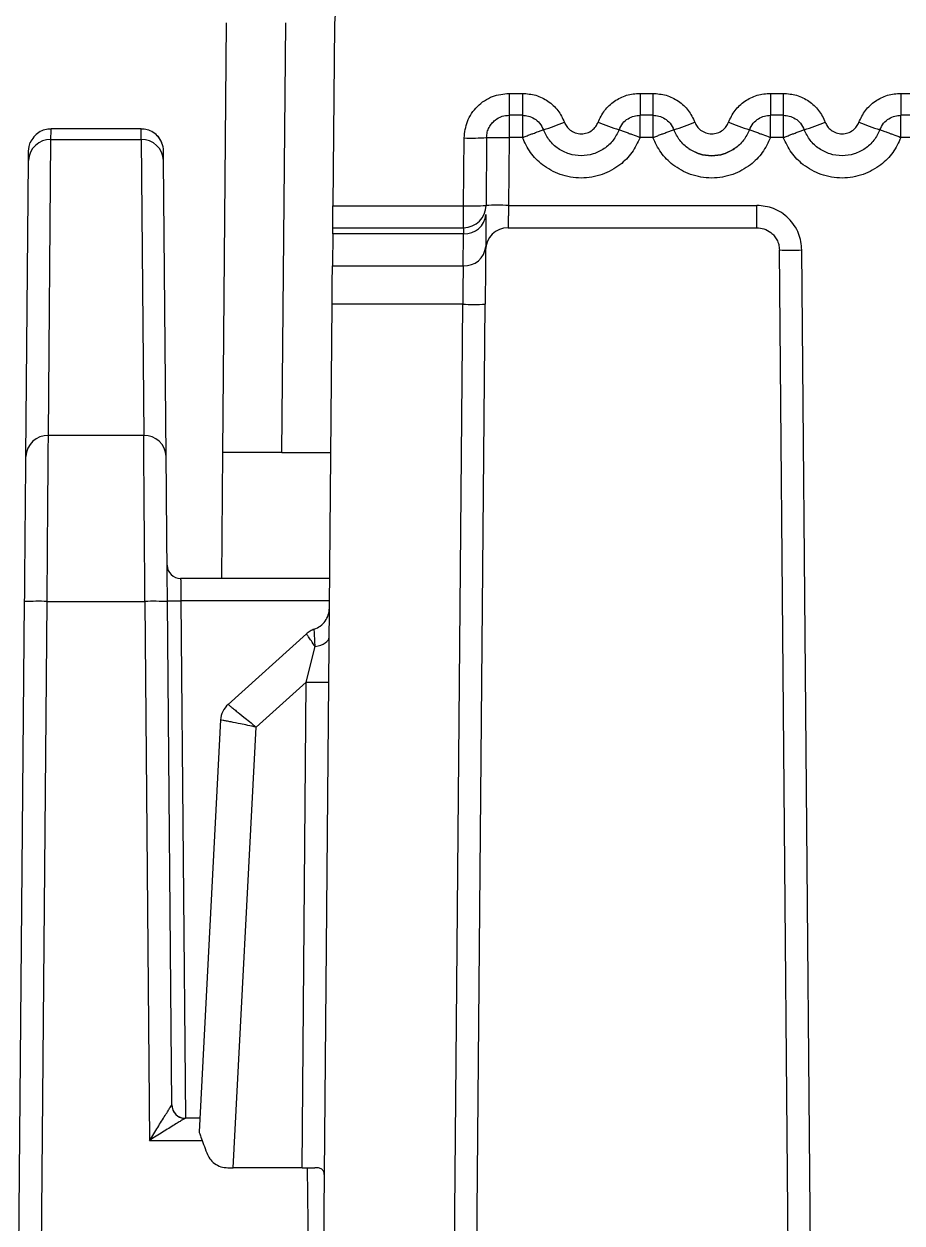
# Model space of a CAD drawing. Header units: inches. Extents: x 897.4 to 914.4, y -8.5 to 2.5.
# Drawn here: x 908.061 to 908.445, y -5.089 to -4.565 of the extents above; entities that cross this region are included whole.
import ezdxf

# ---------------------------------------------------------------- set-up
doc = ezdxf.new("R2010")
doc.units = ezdxf.units.IN
doc.header["$LTSCALE"] = 4
doc.header["$MEASUREMENT"] = 0
doc.layers.get('0').update_dxf_attribs({"linetype": 'CONTINUOUS'})

msp = doc.modelspace()

# ---------------------------------------------------------------- linework, layer by layer
for p, q in [((908.1479795805427, -4.752097699144027), (908.1496207615837, -4.564051268972435)), ((908.1738436550921, -4.752097699144027), (908.175484836133, -4.564051268972435)), ((908.1968580292281, -4.564832149951631), (908.1961663572183, -4.644087627718922)), ((908.2732913062644, -4.594875039560273), (908.2791312121345, -4.594875039560273)), ((908.2732913062644, -4.594875039560273), (908.2732913062644, -4.604459907168398)), ((908.2791312121345, -4.594875039560273), (908.2791312121345, -4.604459907168398)), ((908.3306144307294, -4.594875039560273), (908.3362179126641, -4.594875039560273)), ((908.3306144307294, -4.594875039560273), (908.3306144307294, -4.604459907168398)), ((908.3362179126641, -4.594875039560273), (908.3362179126641, -4.604459907168398)), ((908.387700837929, -4.594875039560273), (908.3933046131937, -4.594875039560273)), ((908.387700837929, -4.594875039560273), (908.387700837929, -4.604459907168398)), ((908.3933046131937, -4.594875039560273), (908.3933046131937, -4.604459907168398)), ((908.4447875384585, -4.594875039560273), (908.4503910203933, -4.594875039560273)), ((908.4447875384585, -4.594875039560273), (908.4447875384585, -4.604459907168398)), ((908.2791312121345, -4.604459907168398), (908.2732913062644, -4.604459907168398)), ((908.2732913062644, -4.604459907168398), (908.2732913062644, -4.614216537792302)), ((908.2791312121345, -4.604459907168398), (908.2791312121345, -4.614216537792302)), ((908.3362179126641, -4.604459907168398), (908.3306144307294, -4.604459907168398)), ((908.3306144307294, -4.614216537792302), (908.3306144307294, -4.604459907168398)), ((908.3362179126641, -4.604459907168398), (908.3362179126641, -4.614216537792302)), ((908.3933046131937, -4.604459907168398), (908.387700837929, -4.604459907168398)), ((908.387700837929, -4.614216537792302), (908.387700837929, -4.604459907168398)), ((908.3933046131937, -4.604459907168398), (908.3933046131937, -4.614216537792302)), ((908.4503910203933, -4.604459907168398), (908.4447875384585, -4.604459907168398)), ((908.4447875384585, -4.614216537792302), (908.4447875384585, -4.604459907168398)), ((908.0713776387882, -4.610465691122403), (908.0727791692643, -4.61036542728066)), ((908.0727427963511, -4.615106097516032), (908.0727744759852, -4.610949318868827)), ((908.0727744759852, -4.610949318868827), (908.0727791692643, -4.61036542728066)), ((908.1121634076276, -4.61036542728066), (908.0727791692643, -4.61036542728066)), ((908.1121994872108, -4.615106097516032), (908.1121634076276, -4.61036542728066)), ((908.1121634076276, -4.61036542728066), (908.1131821425257, -4.610418281670081)), ((908.1121754341553, -4.611661413975977), (908.1121634076276, -4.61036542728066)), ((908.0716128894039, -4.744602816558883), (908.0727427963511, -4.615106097516032)), ((908.0727427963511, -4.615106097516032), (908.1121994872108, -4.615106097516032)), ((908.1121994872108, -4.615106097516032), (908.113329687488, -4.744602816558883)), ((908.25334780332, -4.644087627718922), (908.2536068136612, -4.614388300808081)), ((908.2634492066278, -4.614216537792302), (908.2631899029566, -4.643915883036264)), ((908.2732913062644, -4.614216537792302), (908.2730320025931, -4.643915883036264)), ((908.2791312121345, -4.614216537792302), (908.2732913062644, -4.614216537792302)), ((908.3362179126641, -4.614216537792302), (908.3306144307294, -4.614216537792302)), ((908.3933046131937, -4.614216537792302), (908.387700837929, -4.614216537792302)), ((908.4503910203933, -4.614216537792302), (908.4447875384585, -4.614216537792302)), ((908.0629006967146, -4.624270146652155), (908.0629367762978, -4.620122039571442)), ((908.1220415868473, -4.624270146652155), (908.1220055072641, -4.620122039571442)), ((908.0617704964375, -4.753766865695006), (908.0629006967146, -4.624270146652155)), ((908.1231717871245, -4.753766865695006), (908.1220415868473, -4.624270146652155)), ((908.2730320025931, -4.643915883036264), (908.3817655998267, -4.643915883036264)), ((908.3817655998267, -4.653672513660169), (908.3817655998267, -4.643915883036264)), ((908.1961663572183, -4.644087627718922), (908.25334780332, -4.644087627718922)), ((908.25334780332, -4.653672513660169), (908.25334780332, -4.644087627718922)), ((908.2631552900232, -4.647871822336916), (908.2630329714361, -4.661883588805128)), ((908.196082758184, -4.653672513660169), (908.25334780332, -4.653672513660169)), ((908.2728618712252, -4.653672513660169), (908.3817655998267, -4.653672513660169)), ((908.1960595851184, -4.65630980652727), (908.1959372665315, -4.670321572995481)), ((908.2533131903866, -4.65630980652727), (908.1960595851184, -4.65630980652727)), ((908.2531908717996, -4.670321572995481), (908.2533131903866, -4.65630980652727)), ((908.4000183489694, -5.627183560910811), (908.3916079927932, -4.663429125950951)), ((908.409860448606, -5.627183560910811), (908.4014500924297, -4.663429125950951)), ((908.1959372665315, -4.670321572995481), (908.2531908717996, -4.670321572995481)), ((908.1872300604512, -5.668091795002066), (908.1957900148992, -4.687197541376188)), ((908.2529699943512, -4.687197541376188), (908.1957900148992, -4.687197541376188)), ((908.2444097465733, -5.668091795002066), (908.2529699943512, -4.687197541376188)), ((908.2542521395397, -5.668091795002066), (908.2628120939878, -4.687197541376188)), ((908.113329687488, -4.744602816558883), (908.0716128894039, -4.744602816558883)), ((908.1474985194334, -4.807215816581498), (908.1479795805427, -4.752097699144027)), ((908.1738436550921, -4.752097699144027), (908.1479795805427, -4.752097699144027)), ((908.1738436550921, -4.752097699144027), (908.1952235947758, -4.752097699144027)), ((908.1947428269964, -4.807215816581498), (908.1294924607741, -4.807215816581498)), ((908.1296285658685, -4.816972442622121), (908.1316050230364, -5.043436291075752)), ((908.1946574679824, -4.816972442622121), (908.1296285658685, -4.816972442622121)), ((908.0532492615422, -5.730212697376102), (908.0612161028419, -4.817313979509991)), ((908.0650091523576, -5.510365423737234), (908.0710582024784, -4.817228093418821)), ((908.0710582024784, -4.817228093418821), (908.1138843744135, -4.817228093418821)), ((908.1138843744135, -4.817228093418821), (908.1159426706358, -5.053107031025205)), ((908.125648665178, -5.037582305368161), (908.12372647405, -4.817313979509991)), ((908.1845727844816, -4.831397460566416), (908.1502385144473, -4.862312119895966)), ((908.1845050252643, -4.852521050503236), (908.1884086601692, -4.837020215195208)), ((908.1625938650507, -4.872250046758854), (908.1845050252643, -4.852521050503236)), ((908.1826500066937, -5.065089834265507), (908.1845050252643, -4.852521050503236)), ((908.1502385144473, -4.862312119895966), (908.1502385144473, -4.862312209269934)), ((908.1469954585781, -4.869111684471816), (908.1375499410268, -5.049341792854891)), ((908.1524874751339, -5.065089834265507), (908.1625938650507, -4.872250046758854)), ((908.1256471985283, -5.037584083680951), (908.125648665178, -5.037582305368161)), ((908.1256471985283, -5.037584083680951), (908.1257451707298, -5.038603781067986)), ((908.1378594041186, -5.043436291075752), (908.1315516369864, -5.043436291075752)), ((908.131553983626, -5.043436291075752), (908.1315516369864, -5.043436291075752)), ((908.1159426706358, -5.053107031025205), (908.1389109919705, -5.053107031025205)), ((908.1501736885295, -5.065089834265507), (908.1524874751339, -5.065089834265507)), ((908.1826500066937, -5.065089834265507), (908.1524874751339, -5.065089834265507)), ((908.1849450201815, -5.06509342755733), (908.1883998602709, -5.460981054229684))]:
    msp.add_line(p, q)
at = {"flags": 128}
for points in [[(908.0629367762978, -4.620122039571442), (908.0631406406094, -4.618214111611988), (908.0636838876671, -4.616445772039998)], [(908.196082758184, -4.653672513660169), (908.1960842248338, -4.653489622439611), (908.1960889181129, -4.652947750366029), (908.1960965446915, -4.652067027206885), (908.1961071045695, -4.650880195917262), (908.1961197177571, -4.649431365987602), (908.1961340909244, -4.647774363462769), (908.1961499307414, -4.645970769298043), (908.1961663572183, -4.644087627718922)], [(908.1960595851184, -4.65630980652727), (908.1960721983061, -4.654859656612858), (908.1960801182146, -4.653971563538852), (908.196082758184, -4.653672513660169)], [(908.1957900148992, -4.687197541376188), (908.1958255078225, -4.683142236556749), (908.1958592407661, -4.679268631304967), (908.1958900404104, -4.675743227030738), (908.1959164401054, -4.672717510317408), (908.1959372665315, -4.670321572995481)], [(908.1884086601692, -4.837020215195208), (908.1897042985353, -4.836732233938658), (908.1908911114917, -4.836359370329344), (908.1919435793335, -4.835909686357465), (908.192838528995, -4.835392916910563), (908.1935571873597, -4.834820245192782), (908.1940834212805, -4.834204059811009), (908.1944063775497, -4.833557688944607), (908.1945187229186, -4.832895129931878)]]:
    msp.add_lwpolyline(points, dxfattribs=at)
for centre, radius, start, end in [((908.226384374322, -4.565089829065038), 0.02952755905511768, 90, 179.5), ((908.2597126280667, -4.515438471402752), 0.09954918840693996, 286.703379873164, 292.3191813938143), ((908.3500330147972, -4.515438471402845), 0.09954918840684082, 247.6808186061857, 253.2966201268428), ((908.3167958471013, -4.51542606938987), 0.09956198345784939, 286.7030858569742, 292.3183243966197), ((908.4071279626698, -4.51541179119087), 0.09957711328878208, 247.68210253713, 253.2964872092807), ((908.3738774884529, -4.515411791190838), 0.09957711328881476, 286.7035127907192, 292.3178974628698), ((908.4642096040214, -4.515426069389848), 0.09956198345787183, 247.6816756033807, 253.2969141430259), ((908.0724473494845, -4.624655974662399), 0.009554446209056825, 88.2279917586707, 177.6856503563009), ((908.1124952147012, -4.624655673275193), 0.00955415364794659, 2.312611672433846, 91.77374621260978), ((908.1121633855865, -4.620207939301259), 0.009842519685039818, 0.5000000000007854, 41.98562334172561), ((908.2568862460674, -4.52022578044126), 0.09421961005405799, 268.0053452187782, 273.9942288771999), ((908.2533477362424, -4.643829986545353), 0.009842519685039818, 270, 359.4999999999999), ((908.2566274938287, -4.54994107404846), 0.09420366201935718, 268.0048503247257, 273.994569966115), ((908.2681109527749, -4.925878816031806), 0.2820058728373613, 89.0001282806159, 90.9998717193841), ((908.2539456128331, -4.647088541739492), 0.009242926075507621, 266.0766244749921, 355.1387079713031), ((908.272861736451, -4.663515025915432), 0.009842519685039818, 90, 179.4999999999992), ((908.2538232942462, -4.661100308207705), 0.009242926075505756, 266.076624474979, 355.1387079713089), ((908.3965290426115, -4.38161251838457), 0.2818595697001212, 268.9996092305352, 271.0003907694713), ((908.2578910441695, -4.405186169216892), 0.2820543046267555, 269.0002999868848, 270.9997000131217), ((908.0713173383697, -4.754152887408315), 0.009554643041109895, 88.22740332047844, 177.6845355426628), ((908.1136254006238, -4.754152407734734), 0.009554168612947014, 2.3127005764829, 91.77365730855375), ((908.1294924731138, -4.801310301505983), 0.005905511811023612, 180.4999999999998, 270), ((908.0673677447093, -4.958290489028704), 0.1411106620129915, 88.50137641456719, 92.49856990200317), ((908.1175747162166, -4.958303778133148), 0.1411239435398541, 87.50161826724339, 91.49843541619018), ((908.1266760533096, -4.647793181170507), 0.1692050230806534, 269.0001768784002, 270.9998231216064), ((908.1895982532916, -4.550823239930631), 0.3017407991572258, 269.0328310587032, 270.9017724322526), ((908.1568231306092, -4.869625456475966), 0.009840836444693945, 131.9985216625174, 177.003203504136), ((908.1315539379463, -5.037530773946928), 0.005905511811023834, 180.4999999999976, 270), ((908.1315654215688, -5.037522474639367), 0.00591984319219034, 190.5246163752946, 236.7038034465911), ((908.1315519991913, -5.037530624501001), 0.005905666585857896, 236.7692423430715, 269.996485949776)]:
    msp.add_arc(centre, radius, start, end)
for points, knots in [([(908.2536068136612, -4.614388300808081), (908.2538896420751, -4.611927681077072), (908.2543244278068, -4.608145025949193), (908.256784099411, -4.603597290201899), (908.2593142692606, -4.600504131464008), (908.2624456020297, -4.597974729635654), (908.2670112936385, -4.595542520317384), (908.2708284200946, -4.595136811187684), (908.2732913062644, -4.594875039560273)], [0, 0, 0, 0, 0.2396012769752957, 0.3683336305787634, 0.5000528933523378, 0.6287689700765204, 0.7604743306598263, 1, 1, 1, 1]), ([(908.2791312121345, -4.594875039560273), (908.2811074422929, -4.595038364049701), (908.2850722170331, -4.595366030747549), (908.290422048349, -4.598133466792961), (908.2949435221562, -4.602135634569528), (908.296658096031, -4.605728002286565), (908.297518013062, -4.607529696705928)], [0, 0, 0, 0, 0.2491641383866029, 0.4998808857969237, 0.749173278447158, 1, 1, 1, 1]), ([(908.3122276298019, -4.607529696705928), (908.313085966568, -4.605742175763828), (908.3148078069078, -4.602156373794449), (908.3193028843307, -4.598147353451457), (908.3246560857505, -4.595353599213963), (908.3286243441088, -4.59503487843622), (908.3306144307294, -4.594875039560273)], [0, 0, 0, 0, 0.2492300408950848, 0.4999603363638915, 0.7492294718573765, 1, 1, 1, 1]), ([(908.3362179126641, -4.594875039560273), (908.3381941370243, -4.595038369608671), (908.3421589001323, -4.595366047459101), (908.3475087540805, -4.598133366069674), (908.3520298932763, -4.602135813545782), (908.3537446692194, -4.60572802579769), (908.3546047135916, -4.607529696705928)], [0, 0, 0, 0, 0.2491648885088012, 0.4998823907155343, 0.7491664511566927, 1, 1, 1, 1]), ([(908.3693140370016, -4.607529696705928), (908.3701723603964, -4.605742160954216), (908.3718942051096, -4.602156264307102), (908.3763895732867, -4.598147443630934), (908.381742684608, -4.59535363178786), (908.3857108476382, -4.595034886720099), (908.387700837929, -4.594875039560273)], [0, 0, 0, 0, 0.2492308401736321, 0.4999709982194694, 0.7492409331168777, 0.9999999999999999, 0.9999999999999999, 0.9999999999999999, 0.9999999999999999]), ([(908.3933046131937, -4.594875039560273), (908.3952808375539, -4.595038369608671), (908.3992456006619, -4.595366047459101), (908.4045954546101, -4.598133366069674), (908.4091165938058, -4.602135813545782), (908.410831369749, -4.60572802579769), (908.4116914141212, -4.607529696705928)], [0, 0, 0, 0, 0.2491648885088012, 0.4998823907155343, 0.7491664511566927, 1, 1, 1, 1]), ([(908.4264007375311, -4.607529696705928), (908.4272590595625, -4.605742158054793), (908.4289809015405, -4.602156255591274), (908.4334762235335, -4.598147538181821), (908.4388292461326, -4.595353529077739), (908.4427974399347, -4.59503485737892), (908.4447875384585, -4.594875039560273)], [0, 0, 0, 0, 0.2492305560796936, 0.499970428311147, 0.7492289534884192, 1, 1, 1, 1]), ([(908.2634492066278, -4.614216537792302), (908.2635111857273, -4.613425476400548), (908.263631773684, -4.611886369227243), (908.2644667002753, -4.609775668924819), (908.2656362089292, -4.607999769627311), (908.2674683623156, -4.606207910899907), (908.2700540021979, -4.604754407410736), (908.2722691666053, -4.604552892062969), (908.2732913062644, -4.604459907168398)], [0, 0, 0, 0, 0.1546709810461325, 0.3009314054656589, 0.4387648004830187, 0.5681684255237717, 0.8007406687881985, 0.9999999999999999, 0.9999999999999999, 0.9999999999999999, 0.9999999999999999]), ([(908.2791312121345, -4.604459907168398), (908.2800155701993, -4.604529135478955), (908.2818542007446, -4.604673065060726), (908.2844885809607, -4.605887881344353), (908.2868874028463, -4.607895361979439), (908.2878352022169, -4.609802276714525), (908.2883247592632, -4.610787235741225)], [0, 0, 0, 0, 0.2235015449109364, 0.4646723807752542, 0.7234927387701084, 1, 1, 1, 1]), ([(908.3214208836007, -4.610787235741225), (908.3219104406471, -4.609802276714525), (908.3228582400176, -4.607895361979439), (908.3252570619032, -4.605887881344353), (908.3278914421194, -4.604673065060726), (908.3297300726647, -4.604529135478955), (908.3306144307294, -4.604459907168398)], [0, 0, 0, 0, 0.2765072612298916, 0.5353276192247457, 0.7764984550890635, 1, 1, 1, 1]), ([(908.3362179126641, -4.604459907168398), (908.3371022805685, -4.604529117608691), (908.3389408417672, -4.604673003009149), (908.341575051787, -4.605888067133667), (908.3439741343162, -4.607895170220757), (908.3449217382282, -4.609802248366033), (908.3454111664629, -4.610787235741225)], [0, 0, 0, 0, 0.2235052468701785, 0.464657381370439, 0.7235007269844607, 1, 1, 1, 1]), ([(908.3785075841303, -4.610787235741225), (908.378997012365, -4.609802248366033), (908.3799446162768, -4.607895170220757), (908.3823436988062, -4.605888067133668), (908.3849779088258, -4.604673003009149), (908.3868164700247, -4.604529117608691), (908.387700837929, -4.604459907168398)], [0, 0, 0, 0, 0.2764992730155393, 0.535342618629561, 0.7764947531298215, 1, 1, 1, 1]), ([(908.3933046131937, -4.604459907168398), (908.3941889810981, -4.604529117608691), (908.3960275422968, -4.604673003009149), (908.3986617523166, -4.605888067133667), (908.4010608348458, -4.607895170220757), (908.4020084387578, -4.609802248366033), (908.4024978669925, -4.610787235741225)], [0, 0, 0, 0, 0.2235052468701785, 0.464657381370439, 0.7235007269844607, 1, 1, 1, 1]), ([(908.4355942846598, -4.610787235741225), (908.4360837279474, -4.609802267968441), (908.4370313279014, -4.60789529439324), (908.4394301837208, -4.605887889771336), (908.4420645467219, -4.604673063190537), (908.4439031793784, -4.604529134871566), (908.4447875384585, -4.604459907168398)], [0, 0, 0, 0, 0.2764981683141686, 0.5353217791843822, 0.7764956461034263, 1, 1, 1, 1]), ([(908.0727785826044, -4.610440758077099), (908.0718693006611, -4.610501684604991), (908.0699886945345, -4.610627694807281), (908.0673245366548, -4.611870013913364), (908.0650214981014, -4.613839511240252), (908.064106301997, -4.615633276420927), (908.063652501363, -4.616522716151133)], [0, 0, 0, 0, 0.2355730745418698, 0.4872198007045188, 0.7457375764508674, 1, 1, 1, 1]), ([(908.1212900755288, -4.616522716151133), (908.1208361470603, -4.61563329774985), (908.1199207458669, -4.613839678881171), (908.1176180482719, -4.611869923675158), (908.1149538662894, -4.610627708822524), (908.1130732709939, -4.610501689172847), (908.1121639942875, -4.610440758077099)], [0, 0, 0, 0, 0.2542757434653035, 0.5127775304270258, 0.7644256350476284, 1, 1, 1, 1]), ([(908.2791312121345, -4.614216537792302), (908.2791739487226, -4.614193980492872), (908.2793037027619, -4.614125493492502), (908.2795920193577, -4.614053616407379), (908.2800986457906, -4.613838236791353), (908.281111358051, -4.613467928724545), (908.2824547227943, -4.612949395558982), (908.2841094736756, -4.612326274272918), (908.2858398750767, -4.611677588666819), (908.2872312794661, -4.611161644212146), (908.2881452930475, -4.610834039224394), (908.2882613821615, -4.6108037640282), (908.2883247592632, -4.610787235741225)], [0, 0, 0, 0, 0.009394603394246685, 0.0285232817045187, 0.05748965601405228, 0.1168196740093041, 0.2403851657595094, 0.3475935199203112, 0.5004295551223136, 0.6935071122196111, 0.832674828193303, 0.9999999999999999, 0.9999999999999999, 0.9999999999999999, 0.9999999999999999]), ([(908.3214208836007, -4.610787235741225), (908.320639529677, -4.612393951041024), (908.3190768258397, -4.615607373394864), (908.3150524047886, -4.619269626201559), (908.3102167854572, -4.62163790904878), (908.3048727688406, -4.622445729780047), (908.2995287704583, -4.621637865877926), (908.2946932378289, -4.619269626237442), (908.2906688170859, -4.615607373385894), (908.2891061132075, -4.612393951038033), (908.2883247592632, -4.610787235741225)], [0, 0, 0, 0, 0.1250019422056428, 0.2500032428940518, 0.3750017362207766, 0.5000034072525659, 0.6249982637792233, 0.7499967571059482, 0.8749980577943571, 1, 1, 1, 1]), ([(908.297518013062, -4.607529696705928), (908.2978217587467, -4.60817142481431), (908.2984333537936, -4.609463550932513), (908.3000759915983, -4.611096313143599), (908.3022441215109, -4.612318894063105), (908.3048522833842, -4.612725375401554), (908.3074815470408, -4.612328845969413), (908.3096438497186, -4.611112258344872), (908.3113160578118, -4.609479230050644), (908.311922423008, -4.608182427185026), (908.3122276298019, -4.607529696705928)], [0, 0, 0, 0, 0.1118405765093134, 0.2251921461675994, 0.3609503262580698, 0.499924774020774, 0.6357050230971518, 0.774694400648568, 0.8865950749281394, 1, 1, 1, 1]), ([(908.3214208836007, -4.610787235741225), (908.3214841992938, -4.610803832308414), (908.3216001733404, -4.610834231897557), (908.3225147958863, -4.611161143970226), (908.3239047808138, -4.611680362684568), (908.3256400454704, -4.61231987371146), (908.3277368201187, -4.61314613221383), (908.3294717365595, -4.613647773332223), (908.3305712642584, -4.614195052118192), (908.3306144307294, -4.614216537792302)], [0, 0, 0, 0, 0.167540055852168, 0.3068796580161329, 0.5001031853751321, 0.6531714502127401, 0.7604225893227572, 0.9905944058094306, 0.9999999999999999, 0.9999999999999999, 0.9999999999999999, 0.9999999999999999]), ([(908.3362179126641, -4.614216537792302), (908.3362606490507, -4.614193979982373), (908.3363904024783, -4.614125491432057), (908.336678640028, -4.614053661866995), (908.3371851078025, -4.613838127868126), (908.3381978554543, -4.613467939253407), (908.3395413229578, -4.612949496472032), (908.3411959035452, -4.612326205721759), (908.3429262831621, -4.611677583459011), (908.3443179849463, -4.611161657122979), (908.3452320397766, -4.610834039183747), (908.3453479095282, -4.610803763944649), (908.3454111664629, -4.610787235741225)], [0, 0, 0, 0, 0.009394682487714589, 0.02852352184294406, 0.05747238558480208, 0.1168029030813822, 0.2403865395457807, 0.3475798544891942, 0.5004171764226889, 0.6935069168461541, 0.8326758044773194, 1, 1, 1, 1]), ([(908.3785075841303, -4.610787235741225), (908.3777261027452, -4.612393927340169), (908.3761631966664, -4.6156071939832), (908.372139111087, -4.619269725799347), (908.3673034673765, -4.621637890692253), (908.3619594732216, -4.6224457353507), (908.3566154741911, -4.621637861951036), (908.3517799216928, -4.619269636374785), (908.3477555445871, -4.615607303556254), (908.3461926342599, -4.612393942328976), (908.3454111664629, -4.610787235741225)], [0, 0, 0, 0, 0.1250051206520528, 0.2500011730087295, 0.3749994446240699, 0.5000008939388383, 0.6249955287605619, 0.7499938003759021, 0.8749948793479473, 1, 1, 1, 1]), ([(908.3546047135916, -4.607529696705928), (908.3549084750734, -4.608171407700802), (908.3555200725671, -4.609463437334441), (908.3571624341868, -4.611096511473715), (908.3593307839934, -4.612318793028223), (908.3619388828677, -4.612725421252476), (908.3645681080818, -4.612328722247992), (908.3667304815482, -4.611112340219117), (908.3684027839946, -4.609479290366361), (908.3690089435801, -4.608182433317834), (908.3693140370016, -4.607529696705928)], [0, 0, 0, 0, 0.1118412848197729, 0.2251827620306432, 0.3609553764584485, 0.4999307043762631, 0.6356965091371066, 0.7747003681374002, 0.8866017511080433, 1, 1, 1, 1]), ([(908.3785075841303, -4.610787235741225), (908.378570941616, -4.610803828727786), (908.3786869897469, -4.610834221112437), (908.3796010435285, -4.611161177978941), (908.3809915642922, -4.611680296112432), (908.3827265102029, -4.612319923010698), (908.3848234522249, -4.613146224419755), (908.3865588199712, -4.61364680238437), (908.3876577694713, -4.614195051593122), (908.387700837929, -4.614216537792302)], [0, 0, 0, 0, 0.1675419174634242, 0.3068765458214305, 0.5001127904649493, 0.6531687251203061, 0.7604370159973034, 0.9906113900242752, 1, 1, 1, 1]), ([(908.3933046131937, -4.614216537792302), (908.3933472490763, -4.614193974244477), (908.3934769376258, -4.614125341121168), (908.393765291397, -4.614053788297253), (908.3942717827573, -4.613838065523344), (908.3952845084254, -4.61346803498537), (908.3966278141095, -4.612949364297617), (908.3982826013721, -4.612326287376456), (908.400012925722, -4.611677558821244), (908.4014048268033, -4.611161673777952), (908.4023182884848, -4.610834029630245), (908.4024344493639, -4.610803760867274), (908.4024978669925, -4.610787235741225)], [0, 0, 0, 0, 0.00937765007802349, 0.02852465486280887, 0.05747364251769342, 0.1168044139732563, 0.2403714749408156, 0.3475811905918479, 0.5004191667318529, 0.6935097336587119, 0.832672703250816, 1, 1, 1, 1]), ([(908.4355942846598, -4.610787235741225), (908.4348128168327, -4.612393942357954), (908.433249906445, -4.615607303643187), (908.4292255297923, -4.619269636027068), (908.4243899755725, -4.621637863254922), (908.419045982975, -4.622445730482896), (908.4137019648085, -4.621637908860518), (908.4088663458919, -4.619269626251763), (908.4048419247316, -4.615607373382312), (908.4032792209089, -4.612393951036839), (908.4024978669925, -4.610787235741225)], [0, 0, 0, 0, 0.1250049173376229, 0.2500057930018117, 0.3750038613138618, 0.4999982928382101, 0.6249995388445199, 0.7499976071565699, 0.8749984828207588, 1, 1, 1, 1]), ([(908.4116914141212, -4.607529696705928), (908.411995175603, -4.608171407700802), (908.4126067730966, -4.609463437334441), (908.4142491347163, -4.611096511473715), (908.416417484523, -4.612318793028223), (908.4190255833972, -4.612725421252476), (908.4216548086114, -4.612328722247992), (908.4238171820778, -4.611112340219117), (908.4254894845242, -4.609479290366361), (908.4260956441096, -4.608182433317834), (908.4264007375311, -4.607529696705928)], [0, 0, 0, 0, 0.1118412848197729, 0.2251827620306432, 0.3609553764584485, 0.4999307043762631, 0.6356965091371066, 0.7747003681374002, 0.8866017511080433, 1, 1, 1, 1]), ([(908.4355942846598, -4.610787235741225), (908.4356576420317, -4.610803828640067), (908.4357736899543, -4.610834220864049), (908.4366877452626, -4.611161178907506), (908.4380782588576, -4.611680291514437), (908.4398131646047, -4.612319912007025), (908.4419099546278, -4.613146124131622), (908.4436448440314, -4.613647773409898), (908.4447443719779, -4.614195052121126), (908.4447875384585, -4.614216537792302)], [0, 0, 0, 0, 0.1675417283637428, 0.3068761994588133, 0.5001122260022122, 0.6531679879077943, 0.7604201976798132, 0.9905943119156746, 1, 1, 1, 1]), ([(908.2634492066278, -4.614216537792302), (908.2635971205145, -4.614206575074731), (908.2638929477365, -4.614186649676729), (908.266169186237, -4.614178132366854), (908.2694224168893, -4.6141866502588), (908.2720016502202, -4.614206575078332), (908.2732913062644, -4.614216537792302)], [0, 0, 0, 0, 0.2500021868391938, 0.5000034417562588, 0.7499940871479501, 1, 1, 1, 1]), ([(908.3306144307294, -4.614216537792302), (908.3295485842781, -4.61647875659082), (908.3274153962096, -4.621006367620848), (908.3216866114989, -4.626680721958385), (908.3141036324978, -4.630890443941028), (908.3048728687985, -4.632468910059562), (908.2956415330585, -4.63089071497505), (908.2880632363366, -4.626681268781132), (908.282328504252, -4.621012398110351), (908.2801974847696, -4.616482905588062), (908.2791312121345, -4.614216537792302)], [0, 0, 0, 0, 0.1125799219117551, 0.2253177705627246, 0.3588140809155556, 0.4999956378212643, 0.641172828072157, 0.7746691384249881, 0.8872539019434487, 0.9999999999999999, 0.9999999999999999, 0.9999999999999999, 0.9999999999999999]), ([(908.387700837929, -4.614216537792302), (908.3866351060317, -4.616478765213792), (908.3845021271518, -4.621006436126063), (908.3787732905616, -4.626680711737512), (908.3711903429399, -4.630890441960408), (908.361959553378, -4.632468930666696), (908.3527281995088, -4.630890622029513), (908.3451496802259, -4.62668146365808), (908.3394152237192, -4.621012283819005), (908.3372842013938, -4.616482888257838), (908.3362179126641, -4.614216537792302)], [0, 0, 0, 0, 0.1125779539312858, 0.2253159530009455, 0.3588124414691157, 0.499994186744082, 0.6411715653584064, 0.7746719383443365, 0.8872537515137519, 1, 1, 1, 1]), ([(908.4447875384585, -4.614216537792302), (908.4437218051846, -4.616478762881538), (908.4415888235495, -4.621006429125988), (908.435859946896, -4.626680803366679), (908.428276886117, -4.630890327763581), (908.4190460921703, -4.6324689239639), (908.4098147171326, -4.630890762324307), (908.4022363653116, -4.626681258186281), (908.3965015818006, -4.621012466554706), (908.3943707712726, -4.61648291423979), (908.3933046131937, -4.614216537792302)], [0, 0, 0, 0, 0.1125778432409927, 0.2253157314629976, 0.358815973187034, 0.4999932129911838, 0.6411748194516822, 0.7746711766617781, 0.8872559796975411, 0.9999999999999999, 0.9999999999999999, 0.9999999999999999, 0.9999999999999999]), ([(908.3519151713281, -4.619053988576324), (908.3534706856656, -4.619935827306233), (908.3565816646445, -4.621699476592849), (908.3619594697387, -4.622414923168165), (908.3673372945414, -4.621699523533577), (908.3704483582788, -4.619935826928223), (908.372003872595, -4.619053988576324)], [0, 0, 0, 0, 0.2500005862505129, 0.4999931854206708, 0.7499994137494871, 1, 1, 1, 1]), ([(908.2730320025931, -4.643915883036264), (908.2730184697011, -4.644706973325181), (908.2729921375992, -4.646246265144513), (908.2729576378897, -4.648356922315253), (908.2729279718659, -4.65013276952204), (908.2728976940507, -4.651924848937341), (908.2728692259913, -4.653378011831975), (908.2728641934941, -4.653579524648665), (908.2728618712252, -4.653672513660169)], [0, 0, 0, 0, 0.1545858885897993, 0.3007909426073956, 0.4385991643939729, 0.5680033826262993, 0.8006531838407621, 1, 1, 1, 1]), ([(908.4014500924297, -4.663429125950951), (908.4011668717002, -4.660968661915352), (908.4007279275481, -4.657155359473446), (908.3982558539602, -4.652611066225495), (908.395699191789, -4.64950201343189), (908.3925842868637, -4.646998630126859), (908.3880150216582, -4.644579214349829), (908.384228600614, -4.644177312907956), (908.3817655998267, -4.643915883036264)], [0, 0, 0, 0, 0.2395667732133583, 0.3712879148310663, 0.5000061274529508, 0.6317206638322245, 0.760440721105928, 0.9999999999999999, 0.9999999999999999, 0.9999999999999999, 0.9999999999999999]), ([(908.25334780332, -4.653672513660169), (908.253342034602, -4.653788091301401), (908.2533304975829, -4.654019238231818), (908.253318959313, -4.655546302154617), (908.2533131903866, -4.65630980652727)], [0, 0, 0, 0, 0.500018066530973, 1, 1, 1, 1]), ([(908.3817655998267, -4.653672513660169), (908.3827876903871, -4.653765474559997), (908.385002422971, -4.653966908309462), (908.3875882559503, -4.655420265257723), (908.3894205734198, -4.657212231821529), (908.3905901206, -4.658988089379856), (908.3914250244596, -4.661098764340323), (908.3915458805699, -4.662638038565214), (908.3916079927932, -4.663429125950951)], [0, 0, 0, 0, 0.1993649961785773, 0.4319970951932225, 0.5614002331805794, 0.6992076873791911, 0.8454122076540483, 0.9999999999999999, 0.9999999999999999, 0.9999999999999999, 0.9999999999999999]), ([(908.2630329714361, -4.661883588805128), (908.2630205212747, -4.663318720431737), (908.2629955452103, -4.666197714413373), (908.2629410130235, -4.67242647091838), (908.2628791087476, -4.679513354380405), (908.2628344766168, -4.684631057399987), (908.2628120939878, -4.687197541376188)], [0, 0, 0, 0, 0.2492117331533421, 0.4999395641479666, 0.7492239993536999, 1, 1, 1, 1]), ([(908.2531908717996, -4.670321572995481), (908.2531724809546, -4.671284509033288), (908.2531356989373, -4.673210398241225), (908.2530806850401, -4.677354313959711), (908.2530250408678, -4.682087205606233), (908.2529883431749, -4.685494097518876), (908.2529699943512, -4.687197541376188)], [0, 0, 0, 0, 0.2499985647647133, 0.500001577442984, 0.7500010967740602, 1, 1, 1, 1]), ([(908.0710582024784, -4.817228093418821), (908.0711298351708, -4.807624507400409), (908.0712646862922, -4.789545411104236), (908.0714270996193, -4.767638823805973), (908.071547508697, -4.752622015722068), (908.0715923482901, -4.747122264434505), (908.0716128894039, -4.744602816558883)], [0, 0, 0, 0, 0.3036189333680175, 0.5715735687875783, 0.8037369318101287, 0.9999999999999999, 0.9999999999999999, 0.9999999999999999, 0.9999999999999999]), ([(908.1138843744135, -4.817228093418821), (908.1138125755574, -4.807624507786673), (908.1136774116363, -4.78954541348107), (908.113515580858, -4.767638822746464), (908.1133950482185, -4.752622015843561), (908.1133502223257, -4.747122264472676), (908.113329687488, -4.744602816558883)], [0, 0, 0, 0, 0.3036189552168906, 0.5715735699757798, 0.8037369323544464, 1, 1, 1, 1]), ([(908.0612161028419, -4.817313979509991), (908.061274893939, -4.810564705953088), (908.0613952460561, -4.796748169052828), (908.0615599175654, -4.777933932134569), (908.0616949272722, -4.76245991351621), (908.0617456964541, -4.756619715012514), (908.0617704964375, -4.753766865695006)], [0, 0, 0, 0, 0.2442480912489511, 0.5000038503562673, 0.755759384999509, 1, 1, 1, 1]), ([(908.12372647405, -4.817313979509991), (908.1236675302814, -4.810564706356163), (908.1235468656424, -4.796748171929441), (908.1233827649024, -4.777933930632896), (908.123247701982, -4.76245991331712), (908.1231967005563, -4.756619715006234), (908.1231717871245, -4.753766865695006)], [0, 0, 0, 0, 0.2442481174918043, 0.5000038444249119, 0.7557593745763276, 1, 1, 1, 1]), ([(908.1294924607741, -4.807215816581498), (908.1295038026884, -4.807362075024582), (908.1295264860366, -4.807654585718308), (908.1295605146672, -4.809906744619586), (908.129594539326, -4.813128703678818), (908.1296172237064, -4.815691198420022), (908.1296285658685, -4.816972442622121)], [0, 0, 0, 0, 0.250000943275586, 0.4999913017450863, 0.7499962691291031, 1, 1, 1, 1]), ([(908.1879730652013, -4.829399150317733), (908.1889011218642, -4.828986243450893), (908.1907572054948, -4.828160442929143), (908.1928820593942, -4.825926085195511), (908.1943321386466, -4.823204981781439), (908.1945304471592, -4.821183205319995), (908.1946296016378, -4.820172314823591)], [0, 0, 0, 0, 0.2500050161494549, 0.5000020327981624, 0.7500004560818263, 1, 1, 1, 1]), ([(908.1879730652013, -4.829399150317733), (908.1873557610163, -4.829646163773202), (908.186121195591, -4.830140173499961), (908.1850889095487, -4.830978374596567), (908.1845727844816, -4.831397460566416)], [0, 0, 0, 0, 0.5000173925500633, 0.9999999999999999, 0.9999999999999999, 0.9999999999999999, 0.9999999999999999]), ([(908.1884086601692, -4.837020215195208), (908.1878177267303, -4.836146729760803), (908.1866611154405, -4.834437090318794), (908.1854644641865, -4.832684975639421), (908.1847180972215, -4.831590737423648), (908.1846206683622, -4.831460847577809), (908.1845730778116, -4.831397400983771)], [0, 0, 0, 0, 0.2668986560709654, 0.522390473229695, 0.7667046445554325, 1, 1, 1, 1]), ([(908.1884086601692, -4.837020215195208), (908.1883443509865, -4.835914494542553), (908.1882164883733, -4.833716047503855), (908.1880819255389, -4.831330197295729), (908.187991815986, -4.829714279497135), (908.1879793314282, -4.829504467796607), (908.1879730652013, -4.829399159484294)], [0, 0, 0, 0, 0.2519142494308486, 0.5008680396236834, 0.7494765819244987, 1, 1, 1, 1]), ([(908.1502385144473, -4.862312119895966), (908.1504173810398, -4.8624396314557), (908.1506900995699, -4.862634048784581), (908.1522449266885, -4.863873195096225), (908.1541445671189, -4.865403202199499), (908.156700314485, -4.867445410082261), (908.159730971528, -4.869912763757962), (908.1615965760832, -4.871435854218255), (908.1625938650507, -4.872250046758854)], [0, 0, 0, 0, 0.2411313088034607, 0.3676537646066914, 0.4979163295359019, 0.7082171681759328, 0.8440227869982558, 0.9999999999999999, 0.9999999999999999, 0.9999999999999999, 0.9999999999999999]), ([(908.1625938650507, -4.872250046758854), (908.1613331012304, -4.871988649315282), (908.1589745379865, -4.871499642260558), (908.1551405179116, -4.870716801106372), (908.1519302724136, -4.870045993725208), (908.1495268720885, -4.869572445288983), (908.1475619997799, -4.869191929316332), (908.1472200323174, -4.869143040340063), (908.146995751908, -4.869110976354997)], [0, 0, 0, 0, 0.1559545518689765, 0.2917506576899059, 0.5020868772925371, 0.6323239937084503, 0.758858563332646, 1, 1, 1, 1]), ([(908.1159426706358, -5.053107031025205), (908.1171295374282, -5.051190882347404), (908.1194693174485, -5.047413401655648), (908.12219887926, -5.043020950558688), (908.1239725611143, -5.040205117241807), (908.1249003374436, -5.03874801960548), (908.1255050667023, -5.037790170226299), (908.1256016418417, -5.037650139401359), (908.1256471985283, -5.037584083680951)], [0, 0, 0, 0, 0.3004344394400373, 0.5922741315803519, 0.7177090607239764, 0.8250348564660124, 0.9174649681069343, 1, 1, 1, 1]), ([(908.1315516369864, -5.043436291075752), (908.1314751738349, -5.043471722729571), (908.1313130608379, -5.043546842986596), (908.1303282092687, -5.044127974197142), (908.1288492618557, -5.045038417915103), (908.1260121642333, -5.04680016571622), (908.1216127121502, -5.049537933482814), (908.1178508996016, -5.051905866043419), (908.1159426706358, -5.053107031025205)], [0, 0, 0, 0, 0.08251801653044624, 0.1749501912272645, 0.2822801841557609, 0.4077282667274343, 0.6995623618913466, 1, 1, 1, 1]), ([(908.1375499410268, -5.049341792854891), (908.1375600366633, -5.04937105805285), (908.137580788373, -5.049431213040959), (908.1378107434134, -5.050083098103521), (908.1387311528722, -5.052631550386853), (908.1399976756375, -5.056085520660218), (908.1409247020413, -5.058613640745714)], [0, 0, 0, 0, 0.0906638205484869, 0.1863606408759979, 0.4044598408929669, 1, 1, 1, 1]), ([(908.1409247020413, -5.058613640745714), (908.141319341319, -5.059482957809116), (908.1421332585342, -5.061275866329153), (908.1442607702235, -5.063266947364049), (908.146960725726, -5.064794779250263), (908.1491272994258, -5.064993741539929), (908.1501736885295, -5.065089834265507)], [0, 0, 0, 0, 0.2421813864079221, 0.499482972743441, 0.758265521434575, 1, 1, 1, 1]), ([(908.1826500066937, -5.065089834265507), (908.1836398627453, -5.065092107609766), (908.1856195262732, -5.065096654186726), (908.1873403156578, -5.065092107535392), (908.1882006892384, -5.065089834265507)], [0, 0, 0, 0, 0.5000122685913371, 1, 1, 1, 1]), ([(908.1924542667674, -5.069433354088795), (908.1924385492896, -5.06870163538452), (908.1924070435975, -5.067234904878963), (908.191717557056, -5.065857030369026), (908.1903378060714, -5.065159409378827), (908.1889345541169, -5.065113725674388), (908.1882006892384, -5.065089834265507)], [0, 0, 0, 0, 0.2542638936895956, 0.5096721009825864, 0.7435710508785207, 1, 1, 1, 1])]:
    msp.add_open_spline(points, degree=3, knots=knots)

doc.saveas('drawing.dxf')
